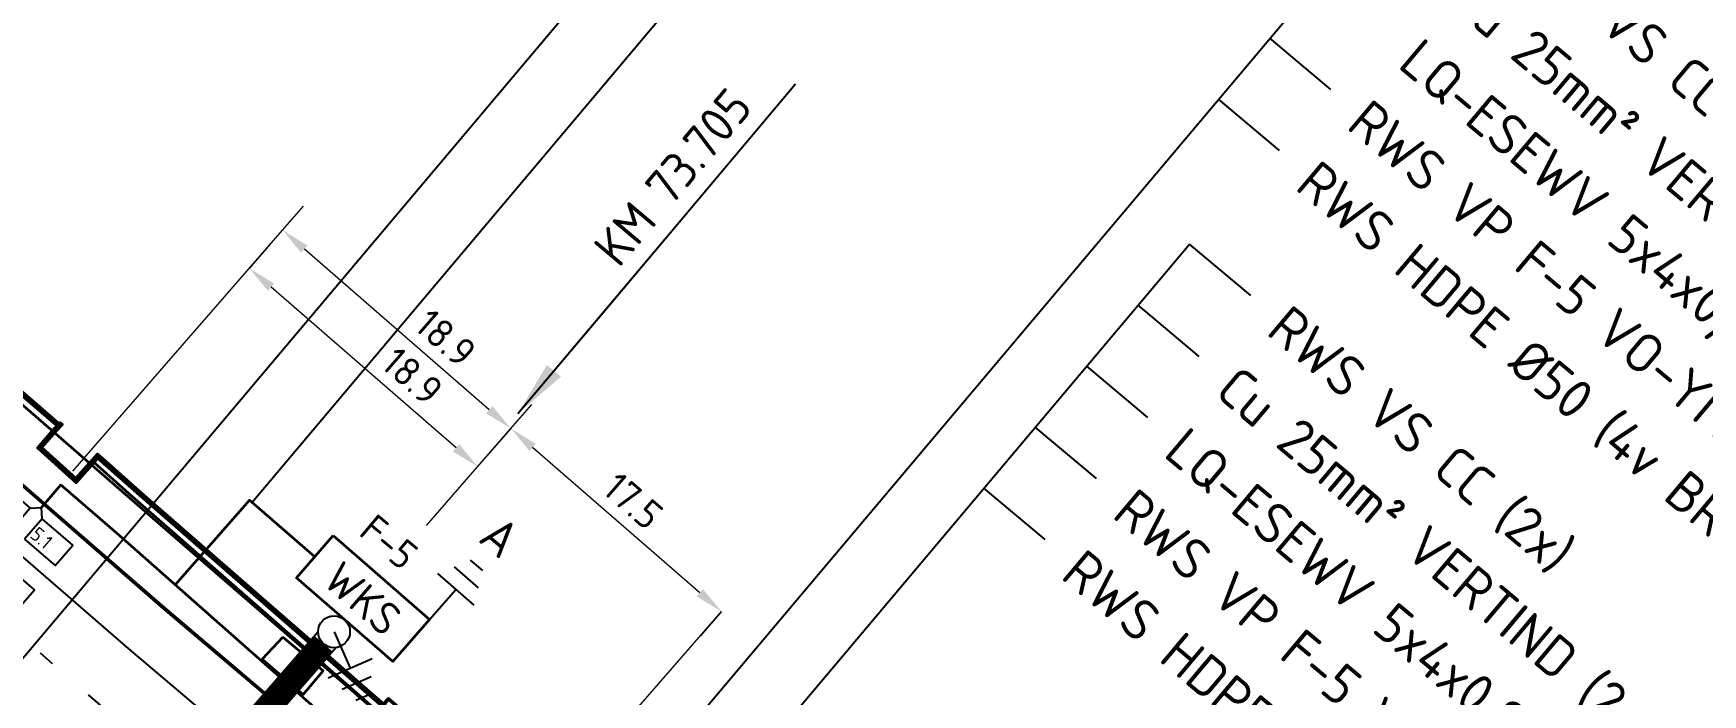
# Model space of a CAD drawing. Header units: metres. Extents: x 134219 to 139178, y 438661 to 444352.
# Drawn here: x 134905.2 to 135009.7, y 443761.9 to 443803.4 of the extents above; entities that cross this region are included whole.
import ezdxf
from ezdxf.enums import TextEntityAlignment as Align

# ---------------------------------------------------------------- set-up
doc = ezdxf.new("R2010")
doc.units = ezdxf.units.M
doc.linetypes.add('13strp', pattern=[4, 1, -3])
doc.layers.get('DEFPOINTS').update_dxf_attribs({"color": 193})
for name, color, linetype, lineweight in [('N-WE-AM-KILOMETRERING-S', 7, 'Continuous', 25), ('N-WE-KL-ET_AARDING-S', 7, 'Continuous', 25), ('N-WE-KL-ET_AARDING_AARDELECTRODE-T18', 10, 'Continuous', 18), ('N-WE-KL-ET_AARDING_AARDELECTRODE-T25', 7, 'Continuous', 25), ('N-WE-KL-ET_LS_OV_KABEL-G', 10, 'KL-LS-OV-N', 35), ('N-WE-KL-ET_LS_OV_KABEL-M', 7, 'Continuous', 18), ('N-WE-KL-ET_LS_OV_KABEL-T25', 7, 'Continuous', 25), ('N-WE-KL-ET_LS_OV_KAST-G', 10, 'Continuous', 35), ('N-WE-KL-MONITORING-T18', 1, 'Continuous', 25), ('N-WE-VW-BEWEGWIJZERING_DRAAGCONSTRUCTIE-PORTAAL-S', 10, 'Continuous', 25), ('N-WE-VW-BEWEGWIJZERING_DRAAGCONSTRUCTIE_PORTAAL_POER-S', 7, 'Continuous', 25), ('N-WE-VW-VS-S', 160, 'Continuous', 25), ('N-WE-VW-VS-T18', 10, 'Continuous', 18), ('N-WE-VW-VS-T25', 7, 'Continuous', 25), ('Utd-ondergr-bs', 8, 'Continuous', 35), ('Utd-ondergr-nw', 8, '13strp', 35), ('X-XX-AL-AANPIJLING-G', 7, 'Continuous', 18), ('X-XX-AL-AANPIJLING-S', 7, 'Continuous', 25)]:
    doc.layers.add(name, color=color, linetype=linetype, lineweight=lineweight)
doc.layers.add('N-WE-KL-MONITORING-T25', color=2, linetype='Continuous')
doc.layers.add('Utd-weg-nw', color=8, linetype='Continuous')
doc.styles.add('ISO18', font='NLCS-ISO.ttf')
doc.styles.add('ISO25', font='NLCS-ISO.ttf')
doc.styles.add('NLCS-ISO', font='NLCS-ISO.ttf')
doc.styles.add('NLCS_18', font='NLCS-ISO.ttf', dxfattribs={"height": 1.8})
doc.linetypes.add('KL-LS-OV-N', pattern='A,4,-1,[103,NLCS.SHX,S=0.75,R=0,X=0,Y=0],-1,4,-1.5,["0V",Standard,S=1,R=0,X=0,Y=-0.5],-3', length=14.5)
doc.dimstyles.new('NLCS_t18_pijl_Dimension_l3_h1', dxfattribs={"dimtxt": 1.8, "dimasz": 1.8, "dimexe": 2, "dimexo": 2, "dimgap": 0.7, "dimtad": 1, "dimdec": 1, "dimzin": 0, "dimdsep": 46, "dimtxsty": 'NLCS_18', "dimcen": 2.5, "dimdle": 2, "dimclrd": 256, "dimclre": 256, "dimclrt": 256, "dimadec": 1, "dimazin": 0, "dimtfac": 1, "dimtdec": 1, "dimtofl": 0, "dimtmove": 1, "dimatfit": 0, "dimfxl": 0, "dimtolj": 1, "dimtzin": 0, "dimlwd": 18, "dimlwe": 18, "dimarcsym": 0})
doc.dimstyles.new('UTD', dxfattribs={"dimtxt": 1.8, "dimasz": 1.8, "dimexe": 0, "dimexo": 0, "dimgap": 0.5, "dimtad": 1, "dimdec": 1, "dimzin": 1, "dimdsep": 46, "dimtxsty": 'ISO18', "dimcen": 2.5, "dimclrd": 256, "dimclre": 256, "dimclrt": 1, "dimadec": 0, "dimazin": 0, "dimtfac": 1, "dimtdec": 1, "dimtmove": 0, "dimatfit": 3, "dimfxl": 0, "dimlwd": -1, "dimlwe": -1, "dimarcsym": 0})

# ---------------------------------------------------------------- blocks, each defined once
blk = doc.blocks.new('SVW-BEWEGWIJZERING_DRAAGCONSTRUCTIE_PORTAAL_ANWB (A2 73.705 HRL)')
for points in [[(-1, -0.01), (-21.7, -23.81)], [(0.13, -0.99), (-20.57, -24.79)]]:
    blk.add_lwpolyline(points)
at = {"ltscale": 10}
blk.add_lwpolyline([(-0.66, -0.75, 1.5, 1.5, 0), (-20.91, -24.05, 0, 0, 0)], format="xyseb", dxfattribs=at)
blk = doc.blocks.new('SVW-TDI_HULP_DETECTIELUS-SO')
blk.add_line((0.5, 0.5), (0, 0))
at = {"color": 0, "linetype": 'ByBlock'}
blk.add_lwpolyline([(0.5, 2.19), (3.04, 2.19), (3.04, 0.5), (0.5, 0.5)], close=True, dxfattribs=at)
at = {"layer": 'N-WE-VW-VS-T18', "linetype": 'ByBlock', "style": 'NLCS-ISO', "flags": 1}
for tag, p in [('OMSCHRIJVING_LEGENDA', (7.74, -6.19)), ('NABIJ_PORTAAL', (7.74, -9.98)), ('LOCATIE', (7.74, -13.76)), ('RIJSTROKEN', (7.74, -17.55)), ('OVERIGE_OPMERKING(EN)_1', (7.74, -21.33)), ('OVERIGE_OPMERKING(EN)_2', (7.74, -25.11))]:
    blk.add_attdef(tag, p, '', height=1.8, dxfattribs=at)
at = {"layer": 'N-WE-VW-VS-T25', "linetype": 'ByBlock', "style": 'NLCS-ISO'}
blk.add_attdef('LUSNUMMER', text='', height=1.8, dxfattribs=at).set_placement((2.26, 1.35), align=Align.MIDDLE)
blk = doc.blocks.new('SVW-VS_KAST_BERMKAST-SO (1)')
blk.add_lwpolyline([(-4, 1.75), (4, 1.75), (4, -1.75), (-4, -1.75), (-4, 1.75)])
at = {"layer": 'N-WE-VW-VS-T18', "linetype": 'ByBlock', "style": 'NLCS-ISO', "flags": 1}
for tag, p in [('OMSCHRIJVING_LEGENDA', (0, -8.43)), ('LEVERANCIER', (0, -12.22)), ('NABIJ_PORTAAL', (0, -16)), ('LOCATIE', (0, -19.78)), ('BPS-CODERING', (0, -23.57)), ('NAAM_TB-POORTNUMMER_1', (0, -27.35)), ('CLID-POORTNUMMER_1', (0, -31.14)), ('IP-ADRES_POORTNUMMER_1', (0, -34.92)), ('NAAM_TB-POORTNUMMER_2', (0, -38.71)), ('CLID-POORTNUMMER_2', (0, -42.49)), ('IP-ADRES_POORTNUMMER_2', (0, -46.28)), ('NAAM_TB-POORTNUMMER_3', (0, -50.06)), ('CLID-POORTNUMMER_3', (0, -53.84)), ('IP-ADRES_POORTNUMMER_3', (0, -57.63)), ('NAAM_TB-POORTNUMMER_4', (0, -61.41)), ('CLID-POORTNUMMER_4', (0, -65.2)), ('IP-ADRES_POORTNUMMER_4', (0, -68.98)), ('NAAM_SWITCH', (0, -72.77)), ('IP-ADRES', (0, -76.55)), ('VOEDINGSPUNT', (0, -80.34)), ('GROEPSNUMMER', (0, -84.12)), ('POSITIE_X', (0, -87.91)), ('POSITIE_Y', (0, -91.69)), ('OVERIGE_OPMERKING(EN)_1', (0, -95.47)), ('OVERIGE_OPMERKING(EN)_2', (0, -99.26))]:
    blk.add_attdef(tag, p, '', height=1.8, dxfattribs=at)
at = {"layer": 'N-WE-VW-VS-T25', "linetype": 'ByBlock', "style": 'NLCS-ISO'}
blk.add_attdef('KASTNAAM', text='', height=2.5, dxfattribs=at).set_placement((0, 0), align=Align.MIDDLE_CENTER)
blk = doc.blocks.new('SKL-ET_AARDING_AARDELECTRODE-SO')
for points in [[(2.5, 1.5), (2.5, -1.5)], [(0, 0), (2.5, 0)], [(3.5, 1), (3.5, -1)], [(4.5, -0.5), (4.5, 0.5)]]:
    blk.add_lwpolyline(points)
at = {"layer": 'N-WE-KL-ET_AARDING_AARDELECTRODE-T18', "style": 'NLCS-ISO', "flags": 1}
for tag, p in [('OMSCHRIJVING_LEGENDA', (0, -8.64)), ('CONSTRUCTIENUMMER', (0, -12.42)), ('LOCATIE', (0, -16.2)), ('OVERIGE_OPMERKING(EN)_1', (0, -19.99)), ('OVERIGE_OPMERKING(EN)_2', (0, -23.77))]:
    blk.add_attdef(tag, p, '', height=1.8, dxfattribs=at)
at = {"layer": 'N-WE-KL-ET_AARDING_AARDELECTRODE-T25', "style": 'NLCS-ISO'}
blk.add_attdef('TYPE_SYMBOOL', (0, 4.41), '', height=2.25, dxfattribs=at)
blk = doc.blocks.new('SKL-ET_AARDING_AARDELEKTRODE-SO (1)')
for points in [[(2.5, 1.5), (2.5, -1.5)], [(0, 0), (2.5, 0)], [(3.5, 1), (3.5, -1)], [(4.5, -0.5), (4.5, 0.5)]]:
    blk.add_lwpolyline(points)
at = {"layer": 'N-WE-KL-ET_AARDING_AARDELECTRODE-T18', "style": 'NLCS-ISO', "flags": 1}
for tag, p in [('OMSCHRIJVING_LEGENDA', (0, -8.64)), ('CONSTRUCTIENUMMER', (0, -12.42)), ('LOCATIE', (0, -16.2)), ('OVERIGE_OPMERKING(EN)_1', (0, -19.99)), ('OVERIGE_OPMERKING(EN)_2', (0, -23.77))]:
    blk.add_attdef(tag, p, '', height=1.8, dxfattribs=at)
at = {"layer": 'N-WE-KL-ET_AARDING_AARDELECTRODE-T25', "style": 'NLCS-ISO'}
blk.add_attdef('TYPE_SYMBOOL', (0, 4.41), '', height=2.25, dxfattribs=at)
blk = doc.blocks.new('SVW-BEWEGWIJZERING_DRAAGCONSTRUCTIE_PORTAAL')
blk.add_circle((0, 0), 1)
at = {"layer": 'N-WE-KL-MONITORING-T18', "style": 'ISO18', "flags": 1}
for tag, p in [('OMSCHRIJVING_LEGENDA', (9, -7.43)), ('CONSTRUCTIENUMMER', (9, -11.22)), ('LOCATIE', (9, -15)), ('LENGTE_PORTAAL', (9, -18.78)), ('TYPE_PORTAAL', (9, -22.57)), ('BPS-CODERING', (9, -26.35)), ('OVERIGE_OPMERKING(EN)_1', (9, -30.14)), ('OVERIGE_OPMERKING(EN)_2', (9, -33.92))]:
    blk.add_attdef(tag, p, '', height=1.8, dxfattribs=at)
blk = doc.blocks.new('SVW-BEWEGWIJZERING_DRAAGCONSTRUCTIE_PORTAAL_POER-SO')
blk.add_circle((0, 0), 1)
at = {"layer": 'N-WE-KL-MONITORING-T18', "style": 'ISO18', "flags": 1}
for tag, p in [('OMSCHRIJVING_LEGENDA', (0, 28.56)), ('CONSTRUCTIENUMMER', (0, 24.77)), ('LOCATIE', (0, 20.99)), ('TYPE_POER', (0, 17.21)), ('POSITIE_POER', (0, 13.42)), ('OVERIGE_OPMERKING(EN)_1', (0, 9.64)), ('OVERIGE_OPMERKING(EN)_2', (0, 5.85))]:
    blk.add_attdef(tag, p, '', height=1.8, dxfattribs=at)
blk = doc.blocks.new('*D154')
at = {"layer": 'DEFPOINTS', "color": 0, "transparency": 16777216}
for p in [(134918.69, 443788.65), (134918.69, 443788.65), (134932.99, 443776.22)]:
    blk.add_point(p, dxfattribs=at)
at = {"layer": 'N-WE-KL-ET_LS_OV_KABEL-M', "lineweight": 18, "transparency": 16777216}
for p, q in [((134918.69, 443788.65), (134920.01, 443790.16)), ((134932.99, 443776.22), (134934.3, 443777.72))]:
    blk.add_line(p, q, dxfattribs=at)
at = {"layer": 'N-WE-KL-ET_LS_OV_KABEL-M', "linetype": 'Continuous', "lineweight": 18, "transparency": 16777216}
blk.add_line((134931.63, 443777.4), (134920.05, 443787.47), dxfattribs=at)
at = {"layer": 'N-WE-KL-ET_LS_OV_KABEL-M', "transparency": 16777216}
for points in [[(134920.25, 443787.69), (134919.85, 443787.24), (134918.69, 443788.65)], [(134931.83, 443777.62), (134931.43, 443777.17), (134932.99, 443776.22)]]:
    blk.add_solid(points, dxfattribs=at)
at = {"layer": 'N-WE-KL-ET_LS_OV_KABEL-M', "transparency": 16777216, "insert": (134928.9, 443781.89), "char_height": 1.8, "attachment_point": 5, "rotation": 318.9863, "style": 'NLCS_18'}
blk.add_mtext('\\A1;18.9', dxfattribs=at)
blk = doc.blocks.new('*D160')
at = {"layer": 'DEFPOINTS', "color": 0, "transparency": 16777216}
for p in [(134935.07, 443778.61), (134935.07, 443778.61), (134948.26, 443767.13)]:
    blk.add_point(p, dxfattribs=at)
at = {"layer": 'N-WE-KL-ET_LS_OV_KABEL-M', "lineweight": 18, "transparency": 16777216}
for p, q in [((134935.07, 443778.61), (134933.75, 443777.1)), ((134948.26, 443767.13), (134946.95, 443765.62))]:
    blk.add_line(p, q, dxfattribs=at)
at = {"layer": 'N-WE-KL-ET_LS_OV_KABEL-M', "linetype": 'Continuous', "lineweight": 18, "transparency": 16777216}
blk.add_line((134946.91, 443768.31), (134936.43, 443777.42), dxfattribs=at)
at = {"layer": 'N-WE-KL-ET_LS_OV_KABEL-M', "transparency": 16777216}
for points in [[(134936.62, 443777.65), (134936.23, 443777.2), (134935.07, 443778.61)], [(134947.1, 443768.54), (134946.71, 443768.08), (134948.26, 443767.13)]]:
    blk.add_solid(points, dxfattribs=at)
at = {"layer": 'N-WE-KL-ET_LS_OV_KABEL-M', "transparency": 16777216, "insert": (134942.72, 443774.07), "char_height": 1.8, "attachment_point": 5, "rotation": 318.9863, "style": 'NLCS_18'}
blk.add_mtext('\\A1;17.5', dxfattribs=at)
blk = doc.blocks.new('*D162')
at = {"layer": 'DEFPOINTS', "color": 0, "transparency": 16777216}
for p in [(134920.77, 443791.04), (134920.77, 443791.04), (134935.07, 443778.61)]:
    blk.add_point(p, dxfattribs=at)
at = {"layer": 'N-WE-KL-ET_LS_OV_KABEL-M', "lineweight": 18, "transparency": 16777216}
for p, q in [((134920.77, 443791.04), (134922.08, 443792.55)), ((134935.07, 443778.61), (134936.38, 443780.11))]:
    blk.add_line(p, q, dxfattribs=at)
at = {"layer": 'N-WE-KL-ET_LS_OV_KABEL-M', "linetype": 'Continuous', "lineweight": 18, "transparency": 16777216}
blk.add_line((134933.71, 443779.79), (134922.13, 443789.86), dxfattribs=at)
at = {"layer": 'N-WE-KL-ET_LS_OV_KABEL-M', "transparency": 16777216}
for points in [[(134922.33, 443790.08), (134921.93, 443789.63), (134920.77, 443791.04)], [(134933.91, 443780.01), (134933.51, 443779.56), (134935.07, 443778.61)]]:
    blk.add_solid(points, dxfattribs=at)
at = {"layer": 'N-WE-KL-ET_LS_OV_KABEL-M', "transparency": 16777216, "insert": (134930.98, 443784.28), "char_height": 1.8, "attachment_point": 5, "rotation": 318.9863, "style": 'NLCS_18'}
blk.add_mtext('\\A1;18.9', dxfattribs=at)
blk = doc.blocks.new('SAL-AM_KILOMETRERING-SO (1)')
blk.add_lwpolyline([(10, 0), (19, 0), (37, 0)])
at = {"style": 'NLCS-ISO'}
blk.add_text('KM', height=2.25, dxfattribs=at).set_placement((21, 1))
blk.add_attdef('KM', (26, 1), '', height=2.25, dxfattribs=at)

msp = doc.modelspace()

# ---------------------------------------------------------------- linework, layer by layer
at = {"layer": 'N-WE-KL-ET_LS_OV_KABEL-G', "flags": 128}
for points in [[(134905.66, 443773.66), (134906.88, 443775.07), (134910.39, 443772.04), (134918.77, 443764.64)], [(134922.78, 443770.57), (134918.7, 443774.12), (134914.05, 443768.8)]]:
    msp.add_lwpolyline(points, dxfattribs=at)
at = {"layer": 'N-WE-KL-ET_LS_OV_KABEL-G', "elevation": 8.34, "flags": 128}
msp.add_lwpolyline([(134989.16, 443702.69), (134918.77, 443764.64), (134920.56, 443763.07)], dxfattribs=at)
at = {"layer": 'N-WE-KL-ET_LS_OV_KABEL-M'}
for points in [[(134907.63, 443775.93), (134920.77, 443791.04)], [(134929.78, 443772.53), (134935.07, 443778.61)], [(134935.25, 443752.17), (134948.26, 443767.13)]]:
    msp.add_lwpolyline(points, dxfattribs=at)
at = {"layer": 'Utd-ondergr-bs', "flags": 128}
msp.add_lwpolyline([(134660.13, 443991.61), (134662.8, 443989.29), (134835.21, 443840.23), (134904.99, 443779.65), (134913.43, 443772.31), (134939.26, 443749.93)], dxfattribs=at)
at = {"layer": 'Utd-ondergr-bs'}
for points in [[(134904.55, 443780.58, 0), (134836.27, 443839.99, 0), (134834.19, 443841.8, 0), (134834.32, 443841.95, 0), (134906.69, 443778.99, 0), (134906.56, 443778.84, 0), (134904.55, 443780.58, 0)], [(134834.3, 443841.82, 0), (134906.57, 443778.95, 0)], [(134906.83, 443778.99, 0), (134906.44, 443778.58, 0), (134905.41, 443777.4, 0), (134907.83, 443775.2, 0), (134908.96, 443776.48, 0)], [(134906.83, 443778.99, 0), (134906.98, 443778.86, 0), (134906.59, 443778.45, 0), (134905.69, 443777.42, 0), (134907.81, 443775.49, 0), (134909.17, 443777.02, 0), (134909.32, 443776.89, 0)], [(134906.85, 443778.86, 0), (134905.56, 443777.42, 0), (134907.83, 443775.34, 0), (134908.9, 443776.57, 0), (134909.2, 443776.89, 0)], [(134911.91, 443774.46, 0), (134909.25, 443776.81, 0), (134909.2, 443776.89, 0)], [(134912, 443774.52, 0), (134909.32, 443776.89, 0)], [(134909.19, 443776.74, 0), (134908.96, 443776.48, 0)], [(134908.96, 443776.48, 0), (134911.52, 443774.21, 0)], [(134911.82, 443774.41, 0), (134909.19, 443776.74, 0)], [(134939.26, 443750, 0), (134927.26, 443760.42, 0), (134911.52, 443774.21, 0)], [(134939.86, 443750, 0), (134927.52, 443760.73, 0), (134911.82, 443774.41, 0)], [(134940.01, 443750, 0), (134927.59, 443760.8, 0), (134911.91, 443774.46, 0)], [(134940.17, 443750, 0), (134927.65, 443760.88, 0), (134912, 443774.52, 0)], [(134920.78, 443765.53, 0), (134919.48, 443764.16, 0), (134922.06, 443761.94, 0), (134923.3, 443763.42, 0), (134920.78, 443765.53, 0)]]:
    msp.add_polyline3d(points, dxfattribs=at)
for points in [[(134904.55, 443780.58, 0), (134836.27, 443839.99, 0), (134834.19, 443841.8, 0), (134834.32, 443841.95, 0), (134906.69, 443778.99, 0), (134906.56, 443778.84, 0)], [(134911.82, 443774.41, 0), (134909.19, 443776.74, 0), (134908.96, 443776.48, 0), (134907.83, 443775.2, 0), (134905.41, 443777.4, 0), (134906.44, 443778.58, 0), (134906.83, 443778.99, 0), (134906.98, 443778.86, 0), (134906.59, 443778.45, 0), (134905.69, 443777.42, 0), (134907.81, 443775.49, 0), (134909.17, 443777.02, 0), (134909.32, 443776.89, 0), (134912, 443774.52, 0)], [(134939.86, 443750, 0), (134927.52, 443760.73, 0), (134911.82, 443774.41, 0), (134912, 443774.52, 0), (134927.65, 443760.88, 0), (134940.17, 443750, 0)]]:
    msp.add_polyline3d(points, close=True, dxfattribs=at)
at = {"layer": 'Utd-ondergr-nw', "linetype": 'Continuous', "flags": 128}
for points in [[(134898.21, 443780.46), (134905.76, 443773.9), (134913.3, 443767.33), (134920.93, 443760.86), (134927.91, 443754.91), (134928.54, 443754.38), (134936.14, 443747.86), (134943.73, 443741.33), (134947.43, 443738.12), (134951.3, 443734.76), (134958.87, 443728.16), (134966.42, 443721.53), (134973.96, 443714.87), (134981.48, 443708.17), (134988.99, 443701.44), (134996.48, 443694.67)], [(134898.26, 443780.51), (134905.8, 443773.95), (134913.35, 443767.39), (134920.97, 443760.92), (134927.96, 443754.96), (134928.58, 443754.43), (134936.18, 443747.92), (134943.77, 443741.38), (134947.47, 443738.17), (134951.35, 443734.81), (134958.91, 443728.21), (134966.47, 443721.58), (134974.01, 443714.92), (134981.53, 443708.22), (134989.04, 443701.49), (134996.53, 443694.72)]]:
    msp.add_lwpolyline(points, dxfattribs=at)
at = {"layer": 'Utd-weg-nw', "linetype": '13strp', "flags": 128}
msp.add_lwpolyline([(134682.21, 443958.77), (134689.76, 443952.21), (134697.3, 443945.65), (134704.85, 443939.09), (134712.4, 443932.52), (134719.94, 443925.96), (134727.49, 443919.4), (134735.03, 443912.84), (134742.58, 443906.28), (134750.13, 443899.72), (134754.22, 443896.16), (134757.67, 443893.15), (134765.22, 443886.59), (134772.76, 443880.03), (134780.31, 443873.47), (134787.86, 443866.91), (134795.4, 443860.35), (134802.95, 443853.78), (134810.49, 443847.22), (134818.04, 443840.66), (134825.59, 443834.1), (134827.95, 443832.04), (134833.13, 443827.54), (134840.68, 443820.98), (134848.23, 443814.41), (134855.77, 443807.85), (134863.32, 443801.29), (134870.86, 443794.73), (134878.41, 443788.17), (134885.96, 443781.6), (134886.41, 443781.21), (134886.53, 443781.11), (134893.5, 443775.04), (134901.05, 443768.48), (134908.59, 443761.92), (134916.13, 443755.35), (134923.03, 443749.3), (134923.65, 443748.75), (134931.15, 443742.14), (134938.65, 443735.5), (134942.3, 443732.24), (134946.13, 443728.83), (134953.59, 443722.13), (134961.04, 443715.41), (134968.47, 443708.65), (134975.89, 443701.86), (134983.28, 443695.04), (134990.66, 443688.19), (134997.39, 443681.88), (134998.01, 443681.31), (135005.33, 443674.39), (135012.64, 443667.43), (135019.91, 443660.43), (135027.16, 443653.4), (135034.38, 443646.33), (135041.56, 443639.22), (135045.75, 443635.05), (135048.72, 443632.07), (135055.83, 443624.89), (135062.92, 443617.66), (135069.96, 443610.41), (135074.95, 443605.24), (135076.98, 443603.13), (135083.96, 443595.82), (135090.92, 443588.48), (135091.15, 443588.23)], dxfattribs=at)
at = {"layer": 'Utd-weg-nw', "linetype": 'Continuous', "flags": 128}
msp.add_lwpolyline([(134903.56, 443771.37), (134911.1, 443764.81), (134911.36, 443764.58), (134918.73, 443758.34), (134925.72, 443752.38), (134926.34, 443751.85), (134933.94, 443745.34), (134941.52, 443738.8), (134945.23, 443735.6), (134949.1, 443732.23), (134956.66, 443725.64), (134964.21, 443719.01), (134971.74, 443712.35), (134979.26, 443705.66), (134986.76, 443698.94), (134994.24, 443692.18)], dxfattribs=at)
at = {"layer": 'X-XX-AL-AANPIJLING-S'}
for p, q in [((134969.29, 443833.89), (134918.86, 443773.98)), ((134895.6, 443753.65), (134946.46, 443814.06)), ((134986.42, 443799.86), (134982.6, 443803.08)), ((134983.2, 443796.03), (134979.38, 443799.25)), ((134913.16, 443713.65), (134977.57, 443790.17)), ((134981.4, 443786.95), (134977.57, 443790.17)), ((134978.18, 443783.12), (134974.35, 443786.34)), ((134974.96, 443779.3), (134971.13, 443782.52)), ((134971.74, 443775.47), (134967.91, 443778.69)), ((134968.52, 443771.65), (134964.69, 443774.87))]:
    msp.add_line(p, q, dxfattribs=at)
msp.add_lwpolyline([(134925.14, 443740.68), (134928.02, 443738.25), (134992.26, 443814.55)], dxfattribs=at)

# ---------------------------------------------------------------- block references
at = {"layer": 'N-WE-AM-KILOMETRERING-S'}
ref = msp.add_blockref('SAL-AM_KILOMETRERING-SO (1)', (134929.07, 443771.9), dxfattribs=dict(at, rotation=49.9072944105651))
ref.add_attrib('KM', '73.705', (134945.05, 443792.43), dxfattribs={"layer": 'N-WE-KL-MONITORING-T25', "height": 2.25, "rotation": 49.9073, "style": 'ISO25'})
at = {"layer": 'N-WE-KL-ET_AARDING-S'}
ref = msp.add_blockref('SKL-ET_AARDING_AARDELECTRODE-SO', (134929.97, 443766.64), dxfattribs=dict(at, rotation=48.98633464248176))
ref.add_attrib('TYPE_SYMBOOL', 'A', (134932.94, 443771.59), dxfattribs={"layer": 'N-WE-KL-MONITORING-T25', "height": 2.25, "rotation": 319.9073, "style": 'ISO25'})
ref = msp.add_blockref('SKL-ET_AARDING_AARDELEKTRODE-SO (1)', (134923.99, 443765.87), dxfattribs=dict(at, xscale=-1, rotation=113.8402791222126))
ref.add_attrib('TYPE_SYMBOOL', 'B', (134925.75, 443760.25), dxfattribs={"layer": 'N-WE-KL-MONITORING-T25', "height": 2.25, "rotation": 319.9073, "style": 'ISO25'})
at = {"layer": 'N-WE-KL-ET_LS_OV_KAST-G'}
ref = msp.add_blockref('SVW-VS_KAST_BERMKAST-SO (1)', (134925.8, 443767.95), dxfattribs=dict(at, rotation=318.9863346416728))
ref.add_attrib('SOORT_KAST', 'WKS', dxfattribs={"layer": 'N-WE-KL-MONITORING-T25', "height": 2, "rotation": 318.9863, "style": 'ISO25'}).set_placement((134925.8, 443767.95), align=Align.MIDDLE_CENTER)
ref.add_attrib('GROEPSNUMMER', 'F-5', (134925.45, 443771.98), dxfattribs={"layer": 'N-WE-KL-MONITORING-T18', "height": 1.8, "rotation": 319.9073, "style": 'ISO18'})
at = {"layer": 'N-WE-VW-BEWEGWIJZERING_DRAAGCONSTRUCTIE-PORTAAL-S'}
msp.add_blockref('SVW-BEWEGWIJZERING_DRAAGCONSTRUCTIE_PORTAAL_ANWB (A2 73.705 HRL)', (134923.99, 443765.87), dxfattribs=at)
at = {"layer": 'N-WE-VW-BEWEGWIJZERING_DRAAGCONSTRUCTIE_PORTAAL_POER-S'}
for name, rotation in [('SVW-BEWEGWIJZERING_DRAAGCONSTRUCTIE_PORTAAL', 49.00002592577235), ('SVW-BEWEGWIJZERING_DRAAGCONSTRUCTIE_PORTAAL_POER-SO', 107.0588396289041)]:
    msp.add_blockref(name, (134923.99, 443765.87), dxfattribs=dict(at, rotation=rotation))
at = {"layer": 'N-WE-VW-VS-S'}
ref = msp.add_blockref('SVW-TDI_HULP_DETECTIELUS-SO', (134905.66, 443773.66), dxfattribs=dict(at, rotation=139.228555178859))
ref.add_attrib('LUSNUMMER', '5.2', dxfattribs={"layer": 'N-WE-KL-MONITORING-T18', "height": 0.9, "rotation": 319.2286, "style": 'ISO18'}).set_placement((134903.77, 443773.37), align=Align.MIDDLE_CENTER)
ref = msp.add_blockref('SVW-TDI_HULP_DETECTIELUS-SO', (134905.66, 443773.66), dxfattribs=dict(at, xscale=-1, rotation=139.2285551728465))
ref.add_attrib('LUSNUMMER', '5.1', dxfattribs={"layer": 'N-WE-KL-MONITORING-T18', "height": 0.9, "rotation": 319.2286, "style": 'ISO18'}).set_placement((134905.67, 443771.75), align=Align.MIDDLE_CENTER)
ref = msp.add_blockref('SVW-TDI_HULP_DETECTIELUS-SO', (134903.26, 443770.87), dxfattribs=dict(at, xscale=-1, rotation=139.2285551728465))
ref.add_attrib('LUSNUMMER', '4.1', dxfattribs={"layer": 'N-WE-KL-MONITORING-T18', "height": 0.9, "rotation": 319.2286, "style": 'ISO18'}).set_placement((134903.27, 443768.96), align=Align.MIDDLE_CENTER)

# ---------------------------------------------------------------- texts
at = {"layer": 'N-WE-KL-ET_LS_OV_KABEL-T25', "style": 'NLCS-ISO'}
for s, p in [('RWS VS CC (2x)', (134997.77, 443809.91)), ('Cu 25mm² VERTIND (2x)', (134994.55, 443806.08)), ('LQ-ESEWV 5x4x0,8mm (2x)', (134991.33, 443802.26)), ('RWS VP F-5 VO-YMvKas 4x4mm² (VS)', (134988.11, 443798.43)), ('RWS HDPE Ø50 (4v BREAKOUT)', (134984.89, 443794.61)), ('RWS VS CC (2x)', (134983.09, 443785.53)), ('Cu 25mm² VERTIND (2x)', (134979.87, 443781.7)), ('LQ-ESEWV 5x4x0,8mm (2x)', (134976.65, 443777.88)), ('RWS VP F-5 VO-YMvKas 4x4mm² (VS)', (134973.43, 443774.05)), ('RWS HDPE Ø50 (4v BREAKOUT)', (134970.21, 443770.23))]:
    msp.add_text(s, height=2.5, rotation=319.9073, dxfattribs=at).set_placement(p, align=Align.MIDDLE_LEFT)

# ---------------------------------------------------------------- dimensions: what is measured, and where the dimension line sits
at = {"layer": 'N-WE-KL-ET_LS_OV_KABEL-M'}
for base, p1, p2, picture, middle in [((134920.77, 443791.04), (134935.07, 443778.61), (134920.77, 443791.04), '*D162', (134929.93, 443783.07)), ((134918.69, 443788.65), (134932.99, 443776.22), (134918.69, 443788.65), '*D154', (134927.85, 443780.68))]:
    dim = msp.add_linear_dim(base=base, p1=p1, p2=p2, angle=138.9863, dimstyle='NLCS_t18_pijl_Dimension_l3_h1', dxfattribs=at)
    dim.commit()
    dim.dimension.update_dxf_attribs({"geometry": picture, "text_midpoint": middle, "dimtype": 161})
dim = msp.add_aligned_dim(p1=(134948.26, 443767.13), p2=(134935.07, 443778.61), distance=0, dimstyle='NLCS_t18_pijl_Dimension_l3_h1', dxfattribs=at)
dim.commit()
dim.dimension.update_dxf_attribs({"geometry": '*D160', "text_midpoint": (134942.72, 443774.07)})

# ---------------------------------------------------------------- leaders
at = {"layer": 'X-XX-AL-AANPIJLING-G'}
for points in [[(134935.51, 443779.55), (134952.9, 443800.2)], [(135002.09, 443712.53), (135056.77, 443777.48)]]:
    msp.add_leader(points, dimstyle='UTD', override={"dimasz": 3.5, "dimfxl": 0}, dxfattribs=at)

doc.saveas('drawing.dxf')
